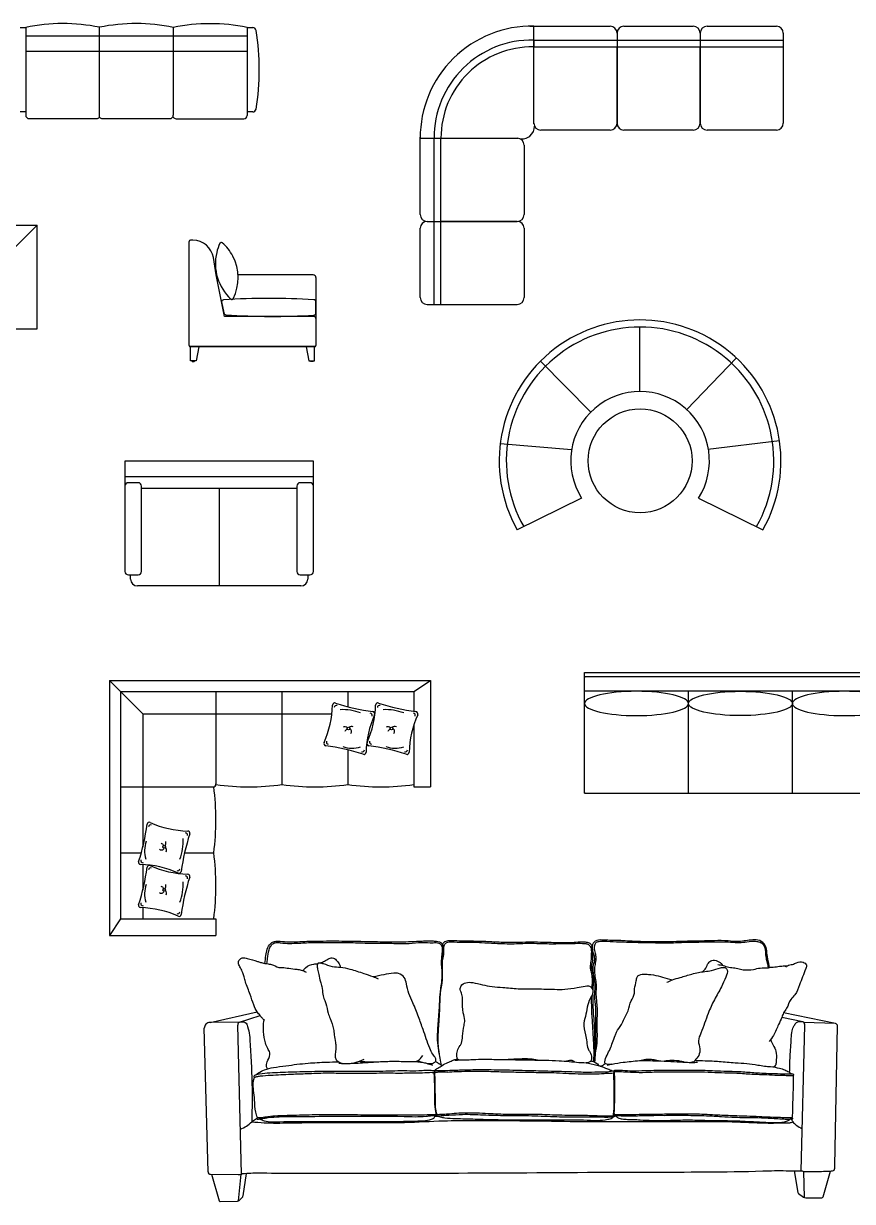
# Model space of a CAD drawing. Header units: inches. Extents: x -11553 to 7407, y 14270 to 31521.
# Drawn here: x -3337 to 2645, y 14502 to 23005 of the extents above; entities that cross this region are included whole.
import ezdxf

# ---------------------------------------------------------------- set-up
doc = ezdxf.new("R2010")
doc.units = ezdxf.units.IN
doc.header["$MEASUREMENT"] = 0
doc.layers.add('freecads.com', color=7, linetype='Continuous')

# ---------------------------------------------------------------- blocks, each defined once
blk = doc.blocks.new('A$C1369343D')
at = {"layer": 'freecads.com'}
for p, q in [((5712.3, 4044.5), (7912.3, 4044.5)), ((5712.3, 4044.5), (7912.3, 4044.5)), ((7712.3, 3844.5), (7912.3, 4044.5)), ((7712.3, 3844.5), (7912.3, 4044.5)), ((7912.3, 3294.5), (7912.3, 4044.5)), ((7912.3, 3294.5), (7912.3, 4044.5)), ((5712.3, 3294.5), (7912.3, 3294.5)), ((5712.3, 3294.5), (7912.3, 3294.5))]:
    blk.add_line(p, q, dxfattribs=at)
at = {"layer": 'freecads.com', "ltscale": 0.5}
for p, q in [((9008.6, 3174.8), (9008.6, 3924.8)), ((9036.2, 3934.8), (9018.6, 3934.8)), ((9204.9, 3684.8), (9184.2, 3809)), ((9207.5, 3684.8), (9204.9, 3684.8)), ((9903.6, 3684.8), (9362, 3684.8)), ((9923.6, 3664.8), (9923.6, 3369.8)), ((9923.6, 3369.8), (9923.6, 3174.8)), ((9921.6, 3168.8), (9010.6, 3168.8)), ((9913.6, 3164.8), (9018.6, 3164.8)), ((9018.6, 3064.8), (9018.6, 3164.8)), ((9078.6, 3164.8), (9058.6, 3064.8)), ((9853.6, 3164.8), (9873.6, 3064.8)), ((9913.6, 3064.8), (9913.6, 3164.8)), ((9058.6, 3064.8), (9018.6, 3064.8)), ((9048.6, 3064.8), (9028.6, 3064.8)), ((9028.6, 3064.8), (9028.6, 3062.8)), ((9048.6, 3062.8), (9048.6, 3064.8)), ((9873.6, 3064.8), (9913.6, 3064.8)), ((9883.6, 3062.8), (9883.6, 3064.8)), ((9883.6, 3064.8), (9903.6, 3064.8)), ((9903.6, 3064.8), (9903.6, 3062.8)), ((9031.6, 3059.8), (9045.6, 3059.8)), ((9900.6, 3059.8), (9886.6, 3059.8))]:
    blk.add_line(p, q, dxfattribs=at)
at = {"layer": 'freecads.com', "ltscale": 0.1}
for p, q in [((9263.6, 3384.8), (9204.9, 3684.8)), ((9243.1, 3489.5), (9258.5, 3410.7)), ((9923.6, 3409.2), (9923.6, 3490.3)), ((9908.6, 3384.8), (9263.6, 3384.8))]:
    blk.add_line(p, q, dxfattribs=at)
at = {"layer": 'freecads.com', "ltscale": 0.5}
for centre, radius, start, end in [((9018.6, 3924.8), 10, 90, 180), ((9036.2, 3784.8), 150, 9.29331, 90), ((9903.6, 3664.8), 20, 0, 90), ((9018.6, 3174.8), 10, 180, 270), ((9913.6, 3174.8), 10, 270, 0), ((9031.6, 3062.8), 3, 180, 270), ((9045.6, 3062.8), 3, 270, 0), ((9886.6, 3062.8), 3, 180, 270), ((9900.6, 3062.8), 3, 270, 0)]:
    blk.add_arc(centre, radius, start, end, dxfattribs=at)
at = {"layer": 'freecads.com', "ltscale": 0.1}
for centre, radius, start, end in [((9546, 3765.5), 348, 154.81239, 166.52702), ((9240.2, 3909.3), 10, 49.27107, 154.81239), ((9240.2, 3909.3), 10, 49.27107, 154.81239), ((9029, 3664), 333.7, 27.99543, 49.27107), ((9546, 3765.5), 348, 166.52702, 227.39284), ((9029, 3664), 333.7, 332.93417, 27.99543), ((9258.1, 3489.5), 15, 92.1422, 180), ((9590.5, -1859.4), 5374.2, 86.59995, 93.55141), ((9317.2, 3516.7), 10, 227.39284, 332.93417), ((9908.6, 3490.3), 15, 0, 87.8578), ((9276.2, 3413.7), 17.9, 189.74291, 264.17689), ((9908.6, 3409.2), 15, 272.1422, 360), ((9605.1, 8264.5), 4879.7, 266.11362, 273.57287), ((9908.6, 3369.8), 15, 0, 90)]:
    blk.add_arc(centre, radius, start, end, dxfattribs=at)

msp = doc.modelspace()

# ---------------------------------------------------------------- linework, layer by layer
at = {"layer": 'freecads.com'}
for p, q in [((-3362.3, 22976.8), (-3321.8, 22976.8)), ((-3321.8, 22976.8), (-3321.8, 22342.8)), ((-2789.2, 22329.7), (-2789.2, 22977.6)), ((-2256.6, 22976.8), (-2256.6, 22342.8)), ((-1724, 22976), (-1683.5, 22976)), ((-1724, 22976), (-1724, 22342)), ((316.2, 22985.7), (896, 22985.7)), ((346, 22280.3), (346, 22985.7)), ((996, 22985.7), (1496, 22985.7)), ((1596, 22985.7), (2096, 22985.7)), ((-3321.8, 22915.8), (-2785.4, 22915.8)), ((-2793, 22915.8), (-1724, 22915.8)), ((346, 22885.7), (346, 22835.7)), ((346, 22885.7), (946, 22885.7)), ((946, 22935.7), (946, 22835.7)), ((946, 22935.7), (946, 22835.7)), ((946, 22885.7), (1546, 22885.7)), ((1546, 22935.7), (1546, 22835.7)), ((1546, 22935.7), (1546, 22835.7)), ((1546, 22885.7), (2146, 22885.7)), ((2146, 22935.7), (2146, 22835.7)), ((2146, 22935.7), (2146, 22835.7)), ((-3321.8, 22806.1), (-2785.4, 22806.1)), ((-2793, 22806.1), (-2256.6, 22806.1)), ((-2260.4, 22805.3), (-1724, 22805.3)), ((346, 22835.7), (946, 22835.7)), ((946, 22285.7), (946, 22835.7)), ((946, 22835.7), (946, 22285.7)), ((946, 22835.7), (1546, 22835.7)), ((1546, 22835.7), (2146, 22835.7)), ((1546, 22285.7), (1546, 22835.7)), ((1546, 22835.7), (1546, 22285.7)), ((2146, 22835.7), (2146, 22285.7)), ((-3321.8, 22367.2), (-3362.3, 22367.2)), ((-1683.5, 22366.4), (-1724, 22366.4)), ((-3297.4, 22318.4), (-2809.8, 22318.4)), ((-2768.6, 22318.4), (-2281, 22318.4)), ((-2236, 22317.6), (-1748.3, 22317.6)), ((896, 22235.7), (396, 22235.7)), ((1496, 22235.7), (996, 22235.7)), ((2096, 22235.7), (1596, 22235.7)), ((-474.5, 21626.6), (-474.5, 22184)), ((-474.5, 22176.6), (229.8, 22176.6)), ((-374.5, 21576.6), (-374.5, 22176.6)), ((-333.6, 22176.5), (-283.6, 22176.5)), ((-324.5, 21576.6), (-324.5, 22176.6)), ((275.5, 22126.6), (275.5, 21626.6)), ((-474.5, 21026.6), (-474.5, 21526.6)), ((-424.5, 21576.6), (-324.5, 21576.6)), ((-424.5, 21576.6), (-324.5, 21576.6)), ((-374.5, 20976.6), (-374.5, 21576.6)), ((225.5, 21576.6), (-324.5, 21576.6)), ((-324.5, 21576.6), (225.5, 21576.6)), ((-324.5, 20976.6), (-324.5, 21576.6)), ((275.5, 21526.6), (275.5, 21026.6)), ((-424.5, 20976.6), (-324.5, 20976.6)), ((-424.5, 20976.6), (-324.5, 20976.6)), ((-324.5, 20976.6), (225.5, 20976.6)), ((1111, 20348.7), (1109.8, 20813.7)), ((1449.7, 20217.9), (1807.1, 20591.2)), ((756.6, 20200.1), (393.6, 20567.9)), ((2119.2, 19992), (1601.2, 19930)), ((618.6, 19928.6), (102.8, 19971)), ((-1245.2, 19845), (-2605.6, 19845)), ((-2605.6, 19845), (-2605.6, 19050)), ((-1245.2, 19050), (-1245.2, 19845)), ((-2605.6, 19735), (-1245.2, 19735)), ((-2510.6, 19690), (-2580.6, 19690)), ((-2485.9, 19650), (-1364.8, 19650)), ((-2485.6, 19050), (-2485.6, 19665)), ((-1923.5, 18945), (-1923.5, 19650)), ((-1923.5, 18948.4), (-1923.5, 19650)), ((-1365.2, 19665), (-1365.2, 19050)), ((-1270.2, 19690), (-1340.2, 19690)), ((690.4, 19579.7), (225.9, 19349.9)), ((1534.4, 19579.7), (1999.5, 19351.1)), ((-2580.6, 19025), (-2565.6, 19025)), ((-2565.6, 18995), (-2565.6, 19025)), ((-2565.6, 19025), (-2510.6, 19025)), ((-1340.2, 19025), (-1285.2, 19025)), ((-1285.2, 19025), (-1270.2, 19025)), ((-1285.2, 19025), (-1285.2, 18995)), ((-1335.2, 18945), (-2515.6, 18945)), ((711.6, 18319.2), (3711.6, 18319.2)), ((711.6, 18319.2), (3691.6, 18319.2)), ((711.6, 17449.2), (711.6, 18319.2)), ((3556.6, 18289.2), (711.6, 18289.2)), ((711.6, 18289.2), (716.6, 18289.2)), ((711.6, 18289.2), (716.6, 18289.2)), ((711.6, 17449.2), (711.6, 18289.2)), ((3556.6, 18289.2), (716.6, 18289.2)), ((-2716.6, 18262.5), (-400.4, 18262.5)), ((-2716.6, 18262.5), (-2716.6, 16422.5)), ((-2716.6, 18262.5), (-2636.6, 18182.5)), ((-520.4, 18182.5), (-400.4, 18262.5)), ((-400.4, 18262.5), (-400.4, 17494.5)), ((-2636.6, 18182.5), (-2636.6, 16542.5)), ((-2636.6, 18182.5), (-520.4, 18182.5)), ((-2636.6, 18182.5), (-2476.6, 18022.5)), ((-1948.6, 18182.5), (-1948.6, 17516.6)), ((-1472.6, 18182.5), (-1472.6, 17761.2)), ((-996.4, 18182.5), (-996.4, 18073.2)), ((-520.4, 18182.5), (-520.4, 18040)), ((3711.6, 18184.2), (711.6, 18184.2)), ((3556.6, 18184.2), (716.6, 18184.2)), ((1461.6, 17449.2), (1461.6, 18184.2)), ((2211.6, 17449.2), (2211.6, 18184.2)), ((-2476.6, 18022.5), (-2476.6, 17061.4)), ((-2476.6, 18022.5), (-1111.5, 18022.5)), ((-520.4, 17943.1), (-520.4, 17494.5)), ((-1472.6, 17761.2), (-1472.6, 17510.6)), ((-996.4, 17761.2), (-996.4, 17510.5)), ((-2636.6, 17494.5), (-1971.7, 17494.5)), ((-520.4, 17494.5), (-400.4, 17494.5)), ((711.6, 17449.2), (3711.6, 17449.2)), ((716.6, 17449.2), (711.6, 17449.2)), ((716.6, 17449.2), (711.6, 17449.2)), ((716.6, 17449.2), (3556.6, 17449.2)), ((-2636.6, 17018.5), (-2487.8, 17018.5)), ((-2174.9, 17018.5), (-1964.6, 17018.5)), ((-2476.6, 16933.3), (-2476.6, 16750.4)), ((-2476.6, 16622.3), (-2476.6, 16542.5)), ((-2636.6, 16542.5), (-2716.6, 16422.5)), ((-2636.6, 16542.5), (-1948.6, 16542.5)), ((-1948.6, 16542.5), (-1948.6, 16422.5)), ((-2716.6, 16422.5), (-1948.6, 16422.5)), ((-1990.4, 15794.6), (-1651.5, 15870.8)), ((-1778, 15796.8), (-1629.7, 15843.1)), ((2287.8, 15798.2), (2135.6, 15830)), ((2522.6, 15785.7), (2148, 15862.2)), ((-2005.3, 14714.3), (-2033, 15751.8)), ((-1778, 15796.8), (-1990.4, 15794.6)), ((-1764, 14699.1), (-1791, 15774.5)), ((2274.9, 14723.2), (2302.6, 15772.4)), ((2519.4, 15786.4), (2294.9, 15792.7)), ((2518, 14757.9), (2537.6, 15768.4)), ((2223.3, 14721.9), (2251.3, 14565.7)), ((2299.1, 14528.9), (2293.5, 14718.9)), ((2434.3, 14535.9), (2487.4, 14720.4)), ((-1987.9, 14697.8), (-1788.9, 14695.8)), ((-1980.7, 14697.7), (-1925.9, 14505.4)), ((-1786.5, 14505), (-1766.9, 14698.2)), ((-1752.6, 14541.5), (-1728.6, 14704.4)), ((2255.7, 14559), (2291.3, 14533)), ((-1919.6, 14501.6), (-1793.3, 14503.9)), ((-1780.3, 14508), (-1755.4, 14536.1)), ((2307.8, 14527.2), (2423.8, 14528.8))]:
    msp.add_line(p, q, dxfattribs=at)
for centre, radius in [((1112.4, 19848.4), 375.3), ((-992.6, 17915), 9.71), ((-681.7, 17915), 9.71), ((-2321.9, 17061.1), 9.71), ((-2321.9, 16750.1), 9.71)]:
    msp.add_circle(centre, radius, dxfattribs=at)
for centre, radius, start, end in [((-3053.6, 21703.5), 1301.2, 78.2757, 101.89634), ((-2524.8, 21703.5), 1301.2, 78.10366, 101.7243), ((-1992.2, 21702.7), 1301.2, 78.10366, 101.7243), ((-1683.5, 22951.6), 24.4, 9.59309, 90), ((331.1, 22180.3), 805.6, 88.93852, 180.26302), ((896, 22935.7), 50, 0, 90), ((996, 22935.7), 50, 90, 180), ((1496, 22935.7), 50, 0, 90), ((1596, 22935.7), 50, 90, 180), ((2096, 22935.7), 50, 0, 90), ((-3342.6, 22671.2), 1707, 350.40691, 9.59309), ((331.1, 22180.3), 705.6, 88.93852, 180.26302), ((331.1, 22180.3), 655.6, 88.93852, 180.26302), ((-1683.5, 22390.7), 24.4, 270, 350.40691), ((-3297.4, 22342.8), 24.4, 180, 270), ((-2809.8, 22342.8), 24.4, 270, 327.47617), ((-2768.6, 22342.8), 24.4, 212.52383, 270), ((-2281, 22342.8), 24.4, 270, 0), ((-2236, 22342), 24.4, 212.52383, 270), ((-1748.3, 22342), 24.4, 270, 0), ((396, 22285.7), 50, 180, 270), ((896, 22285.7), 50, 270, 0), ((996, 22285.7), 50, 180, 270), ((1496, 22285.7), 50, 270, 0), ((1596, 22285.7), 50, 180, 270), ((2096, 22285.7), 50, 270, 0), ((260.1, 22262.8), 90.7, 257.88875, 1.10454), ((225.5, 22126.6), 50, 0, 90), ((-424.5, 21626.6), 50, 180, 270), ((225.5, 21626.6), 50, 270, 0), ((-424.5, 21526.6), 50, 90, 180), ((225.5, 21526.6), 50, 0, 90), ((-424.5, 21026.6), 50, 180, 270), ((225.5, 21026.6), 50, 270, 0), ((1112.4, 19848.4), 1017, 330.72398, 209.35241), ((1112.4, 19848.4), 965.4, 330.55793, 209.51477), ((1112.4, 19848.4), 500.3, 327.51345, 212.49116), ((-2580.6, 19665), 25, 90, 180), ((-2510.6, 19665), 25, 0, 90), ((-1340.2, 19665), 25, 90, 180), ((-1270.2, 19665), 25, 0, 90), ((-2580.6, 19050), 25, 180, 270), ((-2510.6, 19050), 25, 270, 0), ((-1340.2, 19050), 25, 180, 270), ((-1270.2, 19050), 25, 270, 0), ((-2515.6, 18995), 50, 180, 270), ((-1335.2, 18995), 50, 270, 0), ((-1823.4, 18105.6), 716.7, 335.98109, 358.32488), ((-1091, 18084.1), 16, 72.01481, 178.32488), ((-1078.8, 18067), 16, 72.01481, 178.32488), ((-609, 19568.8), 1545, 252.01481, 262.29116), ((-1035.2, 17682.3), 369.5, 69.2324, 92.65284), ((-1512.4, 18105.6), 716.7, 335.98109, 358.32488), ((-836.8, 18011.8), 16, 335.98109, 82.29116), ((-818.4, 18022), 16, 335.98109, 82.29116), ((-780, 18084.1), 16, 72.01481, 178.32488), ((-767.8, 18067), 16, 72.01481, 178.32488), ((-298, 19568.8), 1545, 252.01481, 262.29116), ((-724.2, 17682.3), 369.5, 69.2324, 92.65284), ((-525.8, 18011.8), 16, 335.98109, 82.29116), ((-507.4, 18022), 16, 335.98109, 82.29116), ((-149.1, 17723.7), 716.7, 155.98109, 178.32488), ((161.9, 17723.7), 716.7, 155.98109, 178.32488), ((-1021.4, 17888.2), 39.3, 57.16679, 104.01803), ((-984.2, 17878.8), 37.2, 118.13767, 157.37932), ((-968.3, 17904.7), 26.4, 65.35085, 135.80721), ((-990.4, 17894.6), 20.6, 317.55239, 68.83134), ((-710.4, 17888.2), 39.3, 57.16679, 104.01803), ((-673.2, 17878.8), 37.2, 118.13767, 157.37932), ((-657.4, 17904.7), 26.4, 65.35085, 135.80721), ((-679.5, 17894.6), 20.6, 317.55239, 68.83134), ((-1154.1, 17807.3), 16, 155.98109, 262.29116), ((-1363.5, 16260.5), 1545, 72.01481, 82.29116), ((-1135.6, 17817.5), 16, 155.98109, 262.29116), ((-965.9, 17968.9), 195.6, 249.86325, 288.19965), ((-843.1, 17807.3), 16, 155.98109, 262.29116), ((-1052.5, 16260.5), 1545, 72.01481, 82.29116), ((-824.7, 17817.5), 16, 155.98109, 262.29116), ((-654.9, 17968.9), 195.6, 249.86325, 288.19965), ((-893.7, 17762.3), 16, 252.01481, 358.32488), ((-881.5, 17745.1), 16, 252.01481, 358.32488), ((-582.7, 17762.3), 16, 252.01481, 358.32488), ((-570.5, 17745.1), 16, 252.01481, 358.32488), ((-1968.4, 17514.2), 20, 260.41311, 7.04213), ((-3722.8, 17256.5), 1774.2, 352.29089, 7.71186), ((-1710.6, 19268.7), 1774.2, 262.28505, 277.70911), ((-1234.4, 19268.7), 1774.2, 262.28505, 277.70911), ((-758.4, 19268.7), 1774.2, 262.29089, 277.71495), ((-3976.5, 17431.9), 1545, 342.01481, 352.29116), ((-2429.6, 17222.5), 16, 65.98109, 172.29116), ((-2419.4, 17204.1), 16, 65.98109, 172.29116), ((-2131.4, 17891.8), 716.7, 245.98109, 268.32488), ((-2268.1, 17034.4), 195.6, 159.86325, 198.19965), ((-2348.7, 17089.8), 39.3, 327.16679, 14.01803), ((-2554.7, 17103.6), 369.5, 339.2324, 2.65284), ((-668.1, 16677.4), 1545, 162.01481, 172.29116), ((-2170, 17147.2), 16, 342.01481, 88.32488), ((-2152.8, 17159.4), 16, 342.01481, 88.32488), ((-2342.4, 17058.9), 20.6, 227.55239, 338.83134), ((-2358.1, 17052.6), 37.2, 28.13767, 67.37932), ((-2332.2, 17036.8), 26.4, 335.35085, 45.80721), ((-3722.8, 16780.5), 1774.2, 352.29089, 7.70911), ((-2491.8, 16949.9), 16, 162.01481, 268.32488), ((-2513.2, 16217.5), 716.7, 65.98109, 88.32488), ((-2474.6, 16962.1), 16, 162.01481, 268.32488), ((-2429.6, 16911.6), 16, 65.98109, 172.29116), ((-2131.4, 17580.8), 716.7, 245.98109, 268.32488), ((-3976.5, 17121), 1545, 342.01481, 352.29116), ((-2419.4, 16893.1), 16, 65.98109, 172.29116), ((-2225.2, 16905.3), 16, 245.98109, 352.29116), ((-2215, 16886.8), 16, 245.98109, 352.29116), ((-668.1, 16366.5), 1545, 162.01481, 172.29116), ((-2170, 16836.2), 16, 342.01481, 88.32488), ((-2152.8, 16848.4), 16, 342.01481, 88.32488), ((-2268.1, 16723.4), 195.6, 159.86325, 198.19965), ((-2358.1, 16741.7), 37.2, 28.13767, 67.37932), ((-2348.7, 16778.9), 39.3, 327.16679, 14.01803), ((-2554.7, 16792.7), 369.5, 339.2324, 2.65284), ((-2342.4, 16747.9), 20.6, 227.55239, 338.83134), ((-2332.2, 16725.8), 26.4, 335.35085, 45.80721), ((-2491.8, 16639), 16, 162.01481, 268.32488), ((-2513.2, 15906.6), 716.7, 65.98109, 88.32488), ((-2474.6, 16651.2), 16, 162.01481, 268.32488), ((-2225.2, 16594.3), 16, 245.98109, 352.29116), ((-2215, 16575.8), 16, 245.98109, 352.29116), ((-1986.1, 15750.6), 46.9, 139.72237, 178.45999), ((-1989.7, 15750.1), 44.5, 90.90894, 136.26063), ((-1766.5, 15775.2), 24.5, 118.09056, 181.43833), ((2274.3, 15773.5), 28.2, 35.03477, 61.3671), ((2273.8, 15773.1), 28.8, 358.48897, 35.03477), ((2519.7, 15768.1), 17.8, 0.93026, 80.63546), ((-1871.2, 15260.4), 257.9, 292.60657, 314.71957), ((-1989.6, 14713.4), 15.6, 176.7034, 276.21831), ((-1784.8, 14759), 63.4, 266.28006, 296.40917), ((-1764.5, 14544.2), 12.2, 318.48968, 347.22368), ((2261.3, 14567.5), 10.2, 190.17231, 236.71677), ((-1919.6, 14508.8), 7.19, 208.46923, 271.87038), ((-1793.7, 14528.2), 24.3, 271.02766, 303.65631), ((2309.2, 14557.5), 30.3, 233.89705, 267.48286), ((2423.6, 14540.4), 11.6, 270.7931, 337.08562)]:
    msp.add_arc(centre, radius, start, end, dxfattribs=at)
at = {"layer": 'freecads.com', "extrusion": (0, 0, -1)}
for centre in [(1086.6, 18096.5), (2586.6, 18096.5)]:
    msp.add_ellipse(centre, major_axis=(375, 0), ratio=0.233866, dxfattribs=at)
at = {"layer": 'freecads.com'}
msp.add_ellipse((1836.6, 18096.5), major_axis=(-375, 0), ratio=0.233866, dxfattribs=at)
for points in [[(-1596.4, 16220.4), (-1587.9, 16276.8), (-1578.3, 16323.3), (-1555.7, 16361.7), (-1534, 16376.8), (-1499.1, 16380.2), (-1439.6, 16376.6), (-1377.3, 16375.4), (-1306.9, 16379.3), (-1198.1, 16381.2), (-1101.7, 16382.3), (-1020.7, 16381.6), (-940, 16381.2), (-866.3, 16377.9), (-782.8, 16377.1), (-702.9, 16375.6), (-617.3, 16376.2), (-540.5, 16377.7), (-488.7, 16380.6), (-451, 16381.8), (-390.2, 16381.9), (-357.3, 16380.8), (-335.4, 16376.1), (-326.4, 16371), (-314.9, 16360.9), (-308.9, 16328.8), (-312.6, 16268.6), (-319.3, 16226.8), (-318.6, 16165.5), (-320.6, 16096.2), (-327, 16044), (-332.3, 15998.8), (-338.3, 15899.3), (-347.7, 15771.1), (-350.1, 15649.3), (-337, 15561.8), (-327.6, 15508), (-324.4, 15488.4)], [(-1580.2, 16218.7), (-1576.5, 16255.3), (-1564.7, 16318.9), (-1551, 16347.8), (-1531.4, 16365.5), (-1508.8, 16370.1), (-1477.6, 16368.4), (-1432.9, 16364.8), (-1367, 16365.7), (-1306.3, 16368.4), (-1257.3, 16371.2), (-1192.1, 16370.5), (-1096.3, 16371.4), (-1008.7, 16371.2), (-872, 16367.2), (-763.5, 16365.5), (-651.1, 16364.6), (-554.3, 16364.2), (-463.1, 16370.8), (-380.7, 16369.5), (-340.4, 16365.9), (-323.1, 16352.4), (-317.8, 16290.4), (-321.4, 16253.4), (-322.5, 16210.8), (-318.9, 16173.1)], [(-338.3, 15569.3), (-345.3, 15681.8), (-340.4, 15768.8), (-334, 15874.3), (-329.4, 15978.5), (-323.4, 16038.4), (-315.1, 16089.3), (-314, 16120.7), (-313.3, 16174.6), (-314.2, 16208.8), (-311.8, 16247.7), (-303.5, 16297.9), (-301.7, 16347.3), (-297.1, 16359.1), (-275.8, 16373.4), (-229.7, 16374.7), (-137.6, 16374.3), (-33, 16371), (65.2, 16365.3), (204.3, 16362.4), (326.1, 16365.9), (410.2, 16363.3), (535.7, 16362.7), (625.8, 16364.4), (697.4, 16364.9), (720, 16363.1), (739.7, 16355.7), (755.8, 16336), (760.4, 16292.5), (757.2, 16237.3), (751.8, 16191.2), (758.4, 16156.8), (766.2, 16109.8), (761.7, 16043.4)], [(-312.5, 16356.7), (-301.8, 16373.5), (-271.8, 16384.5), (-191.5, 16383.6), (-56.2, 16381.5), (55.9, 16376.5), (161.9, 16372.5), (219.1, 16372.7), (310.3, 16375.1), (392.6, 16374.4), (518.7, 16371.2), (620.6, 16371.6), (680.1, 16375.9), (716.7, 16375), (745.4, 16368), (761.7, 16352.3), (767, 16331.6), (769.6, 16275.4), (763.6, 16213.9), (760.6, 16197.8), (764.9, 16173.3), (771.3, 16148.3), (773.9, 16102.3), (770.7, 16027)], [(2045.7, 16190.6), (2040.7, 16220.3), (2028.9, 16284.7), (2025.2, 16323.8), (2007.3, 16361.6), (1963.3, 16388.5), (1912.4, 16388.2), (1864.7, 16382), (1811.6, 16377.3), (1748.9, 16382), (1648.4, 16383.8), (1552.3, 16381.2), (1422.7, 16378.7), (1329.2, 16376.1), (1115.8, 16377.4), (1036.2, 16380.6), (973.3, 16384.5), (908.8, 16386.3), (848.6, 16388.1), (801.1, 16385.6), (778.3, 16371), (768.4, 16352.4), (766.6, 16334.9)], [(2039, 16189.2), (2032.8, 16222.8), (2023.9, 16257.2), (2019.4, 16307.7), (2013.2, 16336.8), (1993.5, 16362.6), (1962.4, 16374.6), (1929.4, 16379.2), (1868, 16371.4), (1816.3, 16368.9), (1748.7, 16372.7), (1652.5, 16373.6), (1553.4, 16372.2), (1425.7, 16369.8), (1311.3, 16366.3), (1196, 16367.8), (1065.5, 16370.2), (964.8, 16373.2), (873.4, 16377.1), (822.4, 16377), (795.8, 16371.1), (782.6, 16348.9), (785.3, 16302.4), (793.2, 16269.6), (789.4, 16220.9), (783.5, 16182.9), (785.1, 16139.1), (792, 16090.1), (795.1, 16045.4), (793.6, 15994.4), (798.7, 15942), (801.7, 15841.4), (800.8, 15773.2), (799.3, 15645), (788.3, 15571.2)], [(-1601, 15811.2), (-1616.1, 15825.9), (-1629.7, 15843.1), (-1651.5, 15870.8), (-1675.3, 15920.5), (-1701.6, 15995.1), (-1719.4, 16042), (-1736.2, 16087.1), (-1744, 16121.9), (-1754.7, 16152.5), (-1771.5, 16187.7), (-1785.1, 16217.9), (-1779.1, 16246.8), (-1758.4, 16259.5), (-1722.8, 16255.6), (-1649.8, 16234.7), (-1627.4, 16227.6), (-1596.4, 16220.4), (-1580.2, 16218.7), (-1547.3, 16211.1), (-1495.4, 16190.4)], [(-1196.3, 16222), (-1165.4, 16237.3), (-1132.7, 16254.8), (-1116.4, 16260.9), (-1086.9, 16249.7), (-1063.7, 16223.2), (-1052.4, 16200.8), (-1050, 16189.7)], [(769.1, 16307.4), (778.3, 16282.4), (782.6, 16246.7), (776.4, 16218.1), (772.4, 16197.9), (773.5, 16152.2), (780, 16106.3), (786, 16064.3), (782.7, 16004.9), (787.9, 15924.5), (790.6, 15824.6), (790.2, 15739.2), (791.1, 15639.6), (783.6, 15507.8)], [(1562.7, 16159), (1586.5, 16186), (1605.1, 16222.2), (1630.5, 16241.8), (1670.8, 16237.2), (1705.5, 16210.8), (1710.9, 16204.5)], [(-1495.4, 16190.4), (-1469.3, 16190.1), (-1423.8, 16185), (-1364.6, 16177.4), (-1333.2, 16172.1), (-1297.2, 16157)], [(-1318.8, 16167.1), (-1301.7, 16189.1), (-1241.1, 16215.4), (-1214, 16218.3)], [(-1196.3, 16222), (-1206.6, 16222.2), (-1214, 16218.3), (-1218.4, 16205.4), (-1214.9, 16179.2), (-1206.5, 16140.9), (-1194.8, 16087.9), (-1183.9, 16052.5), (-1177.2, 15996.8), (-1165.5, 15957.9), (-1155.4, 15930.4), (-1138.2, 15860.3), (-1124.6, 15821.9), (-1100.7, 15746.3), (-1094.3, 15704.2), (-1086.3, 15649.5), (-1083.3, 15621), (-1086.3, 15576.1), (-1088.5, 15543.1), (-1075.9, 15519.8), (-1063.7, 15510.3), (-1048.6, 15502.4), (-1026.6, 15498)], [(-776.5, 16106.5), (-814.3, 16122.8), (-879.1, 16145.2), (-979.3, 16176.6), (-1050, 16189.7), (-1108, 16195.7), (-1172.3, 16216.4), (-1196.3, 16222)], [(1305.2, 16083.5), (1345.4, 16100.4), (1402.4, 16118.4), (1486.9, 16143.1), (1532.9, 16154.4), (1627.9, 16168.9), (1692.7, 16187.7), (1724.6, 16189.8), (1741, 16173.7), (1731.3, 16121.4), (1699.4, 16050.2), (1648.4, 15957.3), (1604.3, 15859.5), (1550.7, 15716.5), (1534.2, 15661), (1543.2, 15602.9), (1535.5, 15556), (1507.9, 15518.9), (1499.7, 15510.3), (1477.5, 15505)], [(1673.6, 16211.9), (1710.9, 16204.5), (1753, 16193), (1796.4, 16187.6), (1837, 16178.9), (1857.2, 16174.5), (1931, 16177), (1979.8, 16186.2), (2039, 16189.2), (2045.7, 16190.6), (2073.3, 16194), (2118.6, 16198.9), (2154.2, 16202.5), (2175.3, 16203.3)], [(2163.6, 16194), (2175.3, 16203.3), (2211.6, 16212.9), (2242, 16224.7), (2288.7, 16228.5), (2312.6, 16208.8), (2308.2, 16183), (2263.4, 16064.3), (2229.8, 15994.1), (2199.6, 15959.1), (2169.8, 15895.9), (2148, 15862.2), (2135.6, 15830), (2112.1, 15779.3), (2074.7, 15700.3), (2043.8, 15655.8)], [(-443.8, 15502.7), (-414.7, 15497.4), (-386.5, 15498), (-369, 15507.2), (-363.8, 15512.1), (-364.3, 15537), (-384.3, 15563.9), (-405.4, 15607), (-430.7, 15674.8), (-453.6, 15742.2), (-486.5, 15834.3), (-527.6, 15935.6), (-556.9, 16003.6), (-574, 16073.2), (-589.8, 16118.2), (-630.6, 16146.8), (-665.3, 16149.6), (-737, 16138.1), (-814.3, 16122.8)], [(-195.2, 15522.9), (-203.8, 15529.8), (-210.7, 15551.1), (-206.5, 15587.9), (-186.9, 15626.6), (-177.5, 15644.1), (-168.6, 15694.2), (-158.2, 15771.5), (-152.5, 15809), (-163.9, 15863.2), (-169.9, 15956.5), (-173, 15995.2), (-184.9, 16031.4), (-179.5, 16057.9), (-145.5, 16080.7), (-95.8, 16081.2), (-25.3, 16065.6), (44, 16053), (121.4, 16046.5), (232.2, 16037.4), (309.1, 16036.4), (432.3, 16034.6), (495.5, 16033), (569.2, 16033.5), (657.5, 16046), (717.1, 16056.3), (739.6, 16057.1), (756.1, 16049.8), (761.7, 16043.4), (770.7, 16027), (771.7, 16015.6), (770.2, 16003.8), (760.4, 15980.7), (734.3, 15920.9), (721.9, 15853.2), (706.1, 15789.7), (717.7, 15703.9), (727.3, 15654.9), (736.6, 15602.5), (750, 15581.2), (761.8, 15537.8), (757, 15516.7), (741, 15504.5), (723.1, 15502.1)], [(904.8, 15492.3), (873.3, 15491.7), (859.6, 15498.3), (857.7, 15508.7), (874.8, 15558.5), (914, 15648.7), (932.8, 15699.5), (942.7, 15722.8), (977.1, 15777.9), (998.6, 15820.3), (1025.4, 15878.1), (1048.8, 15949.5), (1071.9, 16004), (1072.9, 16035.4), (1085.3, 16094.8), (1090.9, 16121.6), (1127.7, 16141.7), (1173.9, 16140.9), (1242.6, 16129.9), (1307.1, 16111.4), (1345.4, 16100.4)], [(760.4, 15980.7), (761.2, 15894.6), (767.2, 15787.3), (773.9, 15675.1), (777.8, 15567.1), (775.4, 15511)], [(-1576.7, 15459.2), (-1584.3, 15479.7), (-1573.4, 15520.7), (-1560, 15575.4), (-1575.3, 15606.4), (-1591, 15645.7), (-1604.4, 15726.3), (-1602.7, 15804), (-1599.3, 15817.4)], [(-1778, 15796.8), (-1760, 15797.8), (-1737.6, 15793.9), (-1719.9, 15764.9), (-1702.3, 15639), (-1692.7, 15479.3), (-1688.7, 15147.4), (-1689.7, 15077.1)], [(2191.9, 15432.5), (2195.1, 15549.4), (2203.5, 15679.1), (2209.4, 15733), (2224.8, 15771), (2241.8, 15793.8), (2259.6, 15800), (2281.8, 15799.5)], [(2054, 15669.5), (2073.2, 15630.2), (2092.3, 15585.3), (2095.3, 15525.1), (2093.1, 15496.1), (2088.1, 15482.3), (2074.1, 15472.2)], [(-1664.1, 15413.7), (-1642.1, 15429), (-1597.6, 15452.5), (-1534.3, 15467.9), (-1443.7, 15481.2), (-1283.8, 15499.9), (-1152, 15507.3), (-1063.7, 15510.3)], [(-1062.3, 15499.1), (-1023.5, 15497.9), (-938.7, 15499.8), (-875, 15503.8), (-773.8, 15510.1), (-669.7, 15513.6), (-552.2, 15511.7), (-472.5, 15508.2), (-386.2, 15485.7)], [(-982.9, 15498.1), (-944.9, 15504.6), (-879.9, 15527.7)], [(-915.8, 15513.4), (-874.2, 15511.1), (-790.7, 15509.2)], [(-508.7, 15511.2), (-492.9, 15516.2), (-456.3, 15555.2)], [(-491, 15517.2), (-476.1, 15511.4), (-458.8, 15505.9)], [(-368.9, 15446.9), (-364.1, 15454.2), (-347.2, 15463.7), (-316.7, 15483.9), (-274.6, 15504.8), (-243.3, 15518.3), (-217.8, 15527.1), (-203.8, 15529.8)], [(-363.8, 15512.1), (-346.3, 15501.3), (-316.7, 15483.9)], [(-225.7, 15520.3), (-187.1, 15523.2), (-153.6, 15523), (-109.3, 15525.2), (-34.9, 15528.4), (87.4, 15526.7), (214.4, 15525.1), (328.9, 15523.1), (428.4, 15521.1), (527.8, 15517.1), (601, 15512), (671.2, 15505.6), (740.5, 15499.9), (819.4, 15479.4), (877.8, 15459.2), (910.9, 15444.9)], [(373, 15522.3), (320.1, 15528.8), (241.5, 15529.8), (161, 15525.7)], [(641.3, 15508.1), (623.3, 15518), (582, 15513.6)], [(757, 15516.7), (780, 15509.3), (804.2, 15494.8), (816.2, 15480.4)], [(824.2, 15477.8), (845.8, 15486.2), (859.6, 15498.3)], [(876, 15485.2), (910.9, 15493.6), (991.3, 15506.3), (1048.2, 15512.7), (1108.1, 15518.5), (1186.8, 15517.9), (1261.6, 15516.4), (1359.4, 15511), (1442.9, 15506.9), (1489.3, 15504.8), (1527.4, 15506.9)], [(1244.3, 15516.9), (1203.2, 15524.5), (1166.1, 15526.2), (1119.7, 15518.9)], [(1431.5, 15507.6), (1409.3, 15512.8), (1339.7, 15518.8), (1287.8, 15515.2)], [(1507.9, 15518.9), (1582.5, 15517.7), (1684.3, 15512.3), (1799.1, 15503.3), (1882.9, 15497.4), (1961.4, 15486.6), (2011.4, 15478.8), (2054.3, 15474.9), (2118.4, 15463.2), (2157.4, 15450.9), (2186, 15436.1), (2207.2, 15423.1)], [(-1649.3, 15106.5), (-1660.6, 15145.3), (-1670.1, 15234.9), (-1676.6, 15302), (-1679.1, 15358.4), (-1673.7, 15389.8), (-1671, 15399)], [(-1671, 15399), (-1674.3, 15402.2), (-1673.4, 15407.2), (-1664.2, 15413.7), (-1633.2, 15420.7), (-1560.1, 15427.9), (-1409.1, 15434.3), (-1234.6, 15438.5), (-995, 15440.2), (-744.2, 15440.5), (-571.5, 15443.6), (-483.7, 15443.3), (-436, 15446.4), (-394.5, 15445.8), (-382.5, 15445.2), (-374.4, 15444.4), (-371.2, 15438.5), (-376.2, 15432.8), (-388.7, 15433), (-408.3, 15433.3), (-474.1, 15429.8), (-524.7, 15429.1), (-571.5, 15429.6), (-635, 15428.2), (-704.5, 15430.3), (-789.2, 15428.6), (-890.7, 15426.8), (-1022.1, 15427.3), (-1140.7, 15429.5), (-1275.9, 15425.2), (-1388.6, 15421.3), (-1534.5, 15414.3), (-1611.2, 15409.2), (-1640.6, 15405.4), (-1652.7, 15402.9), (-1662.3, 15400.4), (-1666.9, 15399.4), (-1671, 15399)], [(-376.3, 15432.8), (-373.4, 15388.3), (-371.9, 15304.8), (-370.7, 15222.8), (-364.7, 15148.5), (-360.9, 15131.3)], [(-368.9, 15446.9), (-371.4, 15443.2), (-370.9, 15439.2), (-367.8, 15435.4), (-347.2, 15434.5), (-294.4, 15433.7), (-228.9, 15436.1), (-125.5, 15439.3), (-22.2, 15439.9), (93, 15436.4), (216.2, 15433.5), (363.4, 15431.2), (509.3, 15428.4), (687.5, 15420.7), (779.7, 15421.6), (852, 15422.9), (898.3, 15426.2), (918.5, 15428.8), (921.9, 15433.1), (923, 15440.9), (919, 15444), (897.6, 15441.1), (856.9, 15438.1), (761.1, 15435.4), (643.7, 15437.9), (447.8, 15443.4), (308.7, 15447.3), (123.5, 15451.8), (-46.4, 15453.4), (-175.8, 15451.4), (-288.3, 15447.3), (-351.5, 15446.2), (-361.9, 15446.3), (-368.9, 15446.9)], [(-353.2, 15127.3), (-359.8, 15154.8), (-365, 15211.3), (-365.3, 15293.1), (-367.1, 15361.6), (-368.5, 15409.8), (-368.6, 15426.7), (-365.5, 15434.1)], [(918.5, 15119.1), (924, 15153.4), (925.5, 15234.4), (926.2, 15318.4), (922.2, 15413.5), (921.3, 15426.2), (920.6, 15431.1)], [(931.1, 15448.8), (925.7, 15445.4), (925.1, 15440.5), (926.6, 15438), (932.6, 15437.2), (962.9, 15437), (1021.7, 15434.7), (1105.4, 15431.1), (1200.7, 15433.6), (1306.8, 15434.6), (1413.5, 15435.9), (1527, 15435.3), (1629, 15432.1), (1724.2, 15428.1), (1811.1, 15425.7), (1918.8, 15418.8), (2027.5, 15414.7), (2103.2, 15411.2), (2156.8, 15409.8), (2195.7, 15409), (2211.6, 15409.1), (2217.4, 15410.4), (2219.6, 15414.6), (2217.4, 15422.2), (2206.4, 15423), (2185.3, 15422.3), (2104.4, 15424.1), (1974.6, 15429), (1867.5, 15437), (1765, 15441.7), (1670.2, 15444.5), (1600, 15448), (1524.5, 15450), (1440.2, 15450.1), (1378.6, 15449.2), (1298.3, 15448.3), (1233.1, 15448.5), (1147.3, 15446.9), (1057.2, 15444.9), (986.4, 15448.2), (951.6, 15448.7), (931.1, 15448.8)], [(928.7, 15130), (926.2, 15136.7), (926.4, 15149.1), (927.7, 15177.4), (929.6, 15229.4), (930.6, 15335.6), (929.4, 15406.7), (926.6, 15438)], [(2211, 15103), (2213.4, 15122.8), (2215.5, 15199.7), (2219.8, 15342.7), (2220.3, 15389), (2219.9, 15401), (2217.4, 15410.4)], [(-357.1, 15126.1), (-344.4, 15129.8), (-306.9, 15131.8), (-263.5, 15135.2), (-127.8, 15141.9), (35.4, 15136.5), (178.4, 15130.7), (349.6, 15131.7), (499.3, 15127.3), (688.5, 15123.5), (803.7, 15121.9), (898.7, 15119.1), (916.1, 15119.3), (921.7, 15118), (925.6, 15113.3), (919, 15110.7), (901.9, 15109), (806.6, 15109.7), (675.6, 15111.2), (510.4, 15111.4), (330.8, 15118.1), (146.9, 15119.8), (-21.2, 15124.7), (-169.4, 15127.7), (-268.2, 15121.9), (-340.6, 15117.4), (-350.5, 15116.2), (-357.5, 15115.6), (-363, 15117), (-364.3, 15120.2)], [(-1689.7, 15077.1), (-1676.5, 15086.6), (-1649.3, 15106.5)], [(-1689.7, 15077.1), (-1600.8, 15069.8), (-1419.6, 15068.8), (-1175.2, 15071.8), (-900.8, 15072.1), (-586.7, 15072.6), (-305.4, 15083.7), (-86.5, 15086.3), (108.3, 15085.3), (382.9, 15083.5), (744.2, 15077.8), (986.6, 15079.6), (1214.2, 15078.6), (1487.8, 15079.3), (1776.1, 15077), (2017.4, 15068), (2170.2, 15068.2), (2192.6, 15069.3), (2215.1, 15076)], [(-1649.3, 15106.5), (-1650.4, 15099.5), (-1648.6, 15093.6), (-1638.1, 15094.8), (-1613, 15098.5), (-1570.7, 15104.2), (-1413.5, 15111.8), (-1174.9, 15114.1), (-966.2, 15114.1), (-590.7, 15113.2), (-432.7, 15114.3), (-400.7, 15117.9), (-363.3, 15120.1), (-359.4, 15120.7), (-357.4, 15127.9), (-359.5, 15130.8), (-365.1, 15131.1), (-389.1, 15129.6), (-461.1, 15127.1), (-595.2, 15127.1), (-719.4, 15127.4), (-927.9, 15128.2), (-1184.4, 15129.3), (-1367.8, 15125.1), (-1502.7, 15121), (-1573.3, 15115.4), (-1619.5, 15108.4), (-1649.3, 15106.5)], [(-348.6, 15116.4), (-329.5, 15112), (-297.8, 15106), (-220.5, 15100.6), (-77.8, 15096.5), (75.4, 15092.3), (186, 15090.6), (388.9, 15089.9), (583.1, 15091.3), (705.2, 15090.2), (804.8, 15086.7), (878.6, 15094.7), (910.7, 15104.7), (918.9, 15110.7)], [(928.7, 15130), (924.7, 15128), (923.9, 15121.6), (927.5, 15117.4), (936.4, 15118), (956.5, 15119.1), (1037.6, 15116.6), (1093.3, 15118.2), (1211.8, 15120.8), (1334.6, 15121), (1438.9, 15121.7), (1517.1, 15119.6), (1592.1, 15118.4), (1700.3, 15112.6), (1798.1, 15107.3), (1938.6, 15104.7), (2037.5, 15101.2), (2150.1, 15094.7), (2190.7, 15094), (2203, 15094.7), (2210.4, 15095.9), (2212.5, 15099.6), (2209, 15104.7), (2195.8, 15106.8), (2164.2, 15107.3), (2112.9, 15109.6), (2032.1, 15112.6), (1951.4, 15116.5), (1859.9, 15119.6), (1793.9, 15121.9), (1671.8, 15127), (1521.5, 15133.7), (1377.6, 15133.3), (1260.1, 15132.8), (1105.7, 15130.5), (1005.9, 15128.4), (947.8, 15129.2), (928.7, 15130)], [(936.3, 15117.9), (953.3, 15106.1), (982.7, 15097.2), (1022.1, 15094.1), (1062.4, 15093.2), (1113.4, 15090.8), (1200.4, 15086.5), (1315.5, 15086.8), (1455.5, 15090), (1597.1, 15087), (1792.4, 15083.8), (1950.4, 15076.8), (2042.1, 15072.5), (2117.3, 15071.8), (2152.1, 15076.3), (2185.2, 15087.6), (2194.8, 15094.4)], [(-1756.6, 14702.2), (-1696, 14706.4), (-1580.6, 14707), (-1068.1, 14705.7), (2.2, 14707.5), (1173, 14713.7), (1997.4, 14721.6), (2165.9, 14723.6), (2223.2, 14721.9), (2274.9, 14723.2)], [(2274.9, 14723.2), (2287.2, 14720.1), (2338.4, 14716.8), (2450.6, 14719.2), (2486.7, 14720.3), (2502.1, 14723.3), (2512.1, 14728.1), (2518, 14757.9)]]:
    msp.add_spline(points, degree=3, dxfattribs=at)
for points, knots in [([(770.2, 16003.8), (770.5, 15980.8), (771.1, 15935.8), (773.2, 15870.2), (780.3, 15794.2), (783.8, 15702.6), (786.2, 15603), (783.6, 15537.2), (781.5, 15508.7)], [0, 0, 0, 0, 0.692393, 1.349233, 1.966571, 2.984365, 4.096834, 4.955944, 4.955944, 4.955944, 4.955944]), ([(-1632.1, 15096.4), (-1621.3, 15092), (-1575.5, 15073.2), (-1449.6, 15079.6), (-1275, 15078.6), (-1074.2, 15078.4), (-884.2, 15079.9), (-726, 15076.6), (-598.8, 15080.7), (-517.2, 15082.1), (-449.2, 15083.1), (-405.8, 15090.3), (-379.2, 15101.1), (-369.1, 15109.6), (-367.9, 15116.4), (-366.9, 15120.2)], [0, 0, 0, 0, 0.348377, 1.478427, 3.679055, 5.641985, 7.486614, 9.384126, 10.384205, 11.305597, 11.832366, 12.425774, 12.609668, 12.689826, 12.806376, 12.806376, 12.806376, 12.806376]), ([(2206.2, 15094.7), (2207.1, 15091.2), (2208.8, 15084.4), (2219.7, 15069.3), (2243.6, 15048.1), (2268.1, 15034), (2282.9, 15025.9)], [0, 0, 0, 0, 0.106693, 0.209045, 0.550691, 1.056206, 1.056206, 1.056206, 1.056206])]:
    msp.add_open_spline(points, degree=3, knots=knots, dxfattribs=at)

# ---------------------------------------------------------------- block references
msp.add_blockref('A$C1369343D', (-11150.9, 17505.8), dxfattribs=at)

doc.saveas('drawing.dxf')
